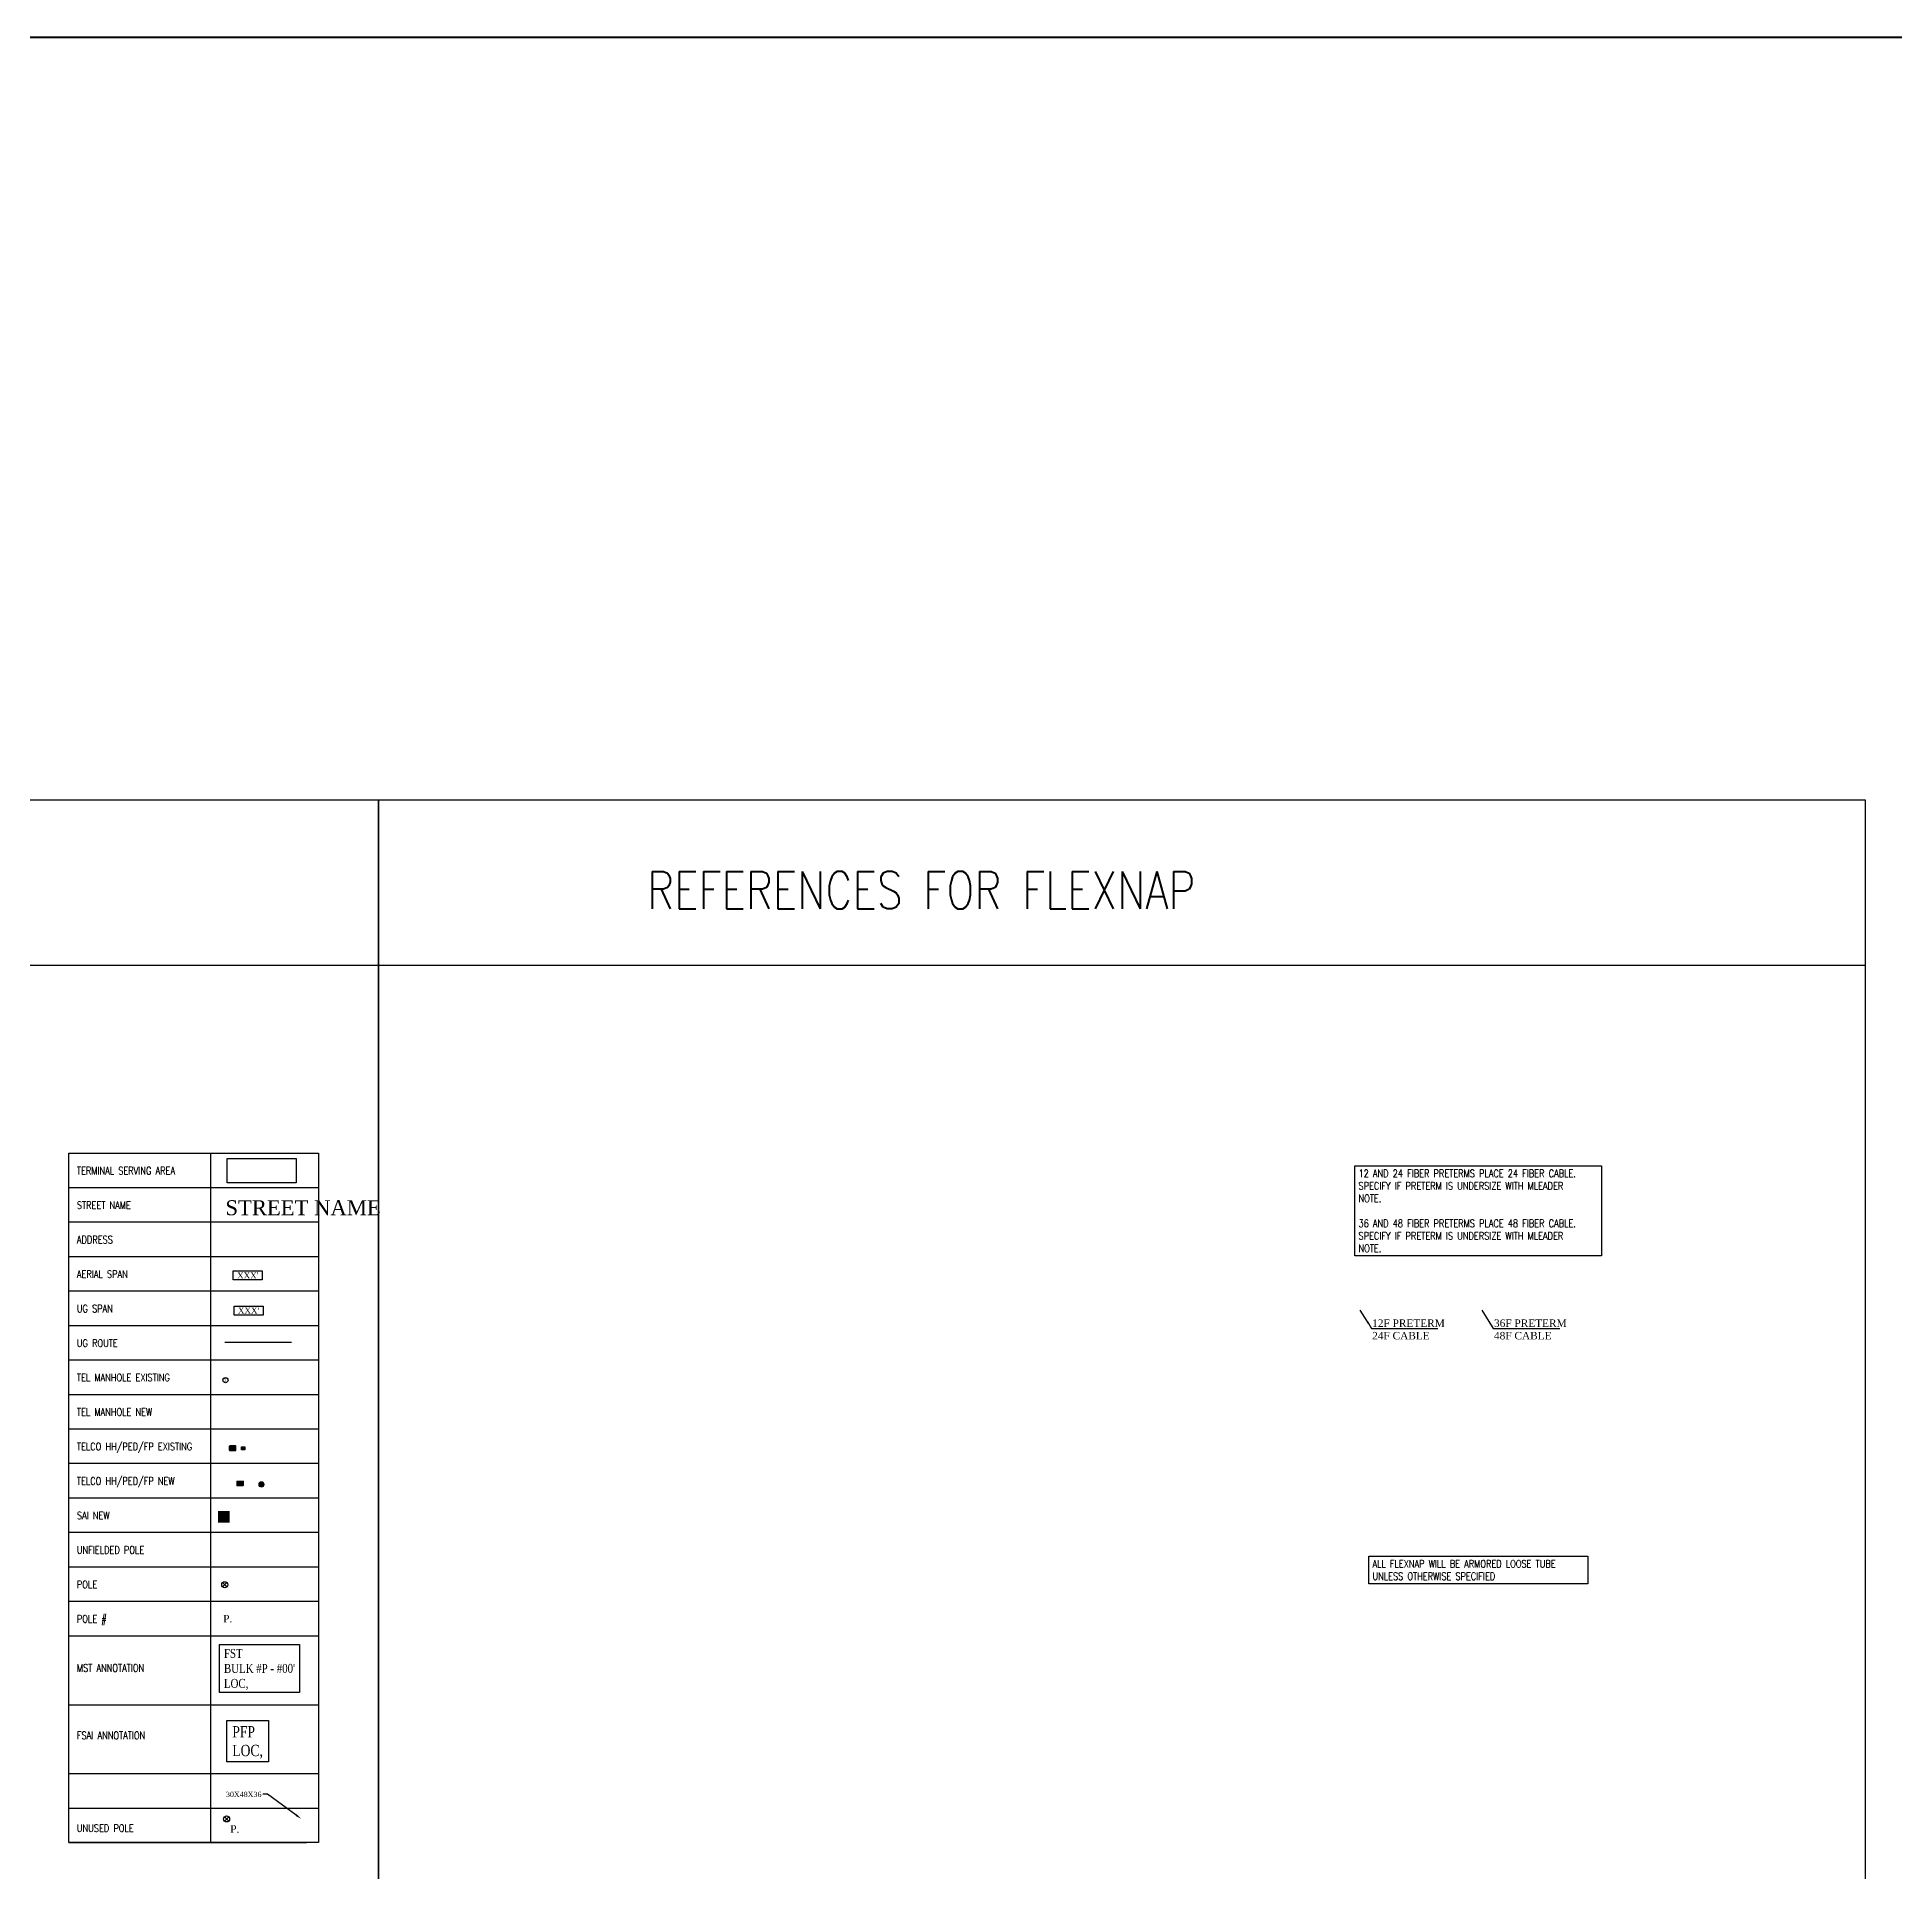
# Model space of a CAD drawing. Header units: feet. Extents: x 865220 to 2822444, y -2240498 to 975731.
# Drawn here: x 2814045 to 2815284, y 957855 to 959079 of the extents above; entities that cross this region are included whole.
import ezdxf
from ezdxf import colors
from ezdxf.entities.mleader import LeaderData, LeaderLine
from ezdxf.enums import TextEntityAlignment as Align
from ezdxf.math import Vec2, Vec3

# ---------------------------------------------------------------- set-up
doc = ezdxf.new("R2010")
doc.units = ezdxf.units.FT
doc.header["$LTSCALE"] = 0.015
doc.header["$MEASUREMENT"] = 0
doc.set_wipeout_variables(frame=1)
for name, color, linetype in [('DETAIL', 7, 'Continuous'), ('FOOTAGE', 7, 'Continuous'), ('NOTES', 7, 'Continuous'), ('pole', 30, 'Continuous'), ('PROP_TEL', 6, 'Continuous'), ('STREET NAME', 7, 'Continuous'), ('TELEPHONE STRUCT-EX', 30, 'Continuous'), ('TELEPHONE STRUCT-PROP', 6, 'Continuous'), ('TERMINAL SERVING AREAS', 1, 'Continuous'), ('TERMINALS', 7, 'Continuous'), ('UNDERGROUND', 6, 'UNDERGROUND'), ('UNUSED POLES', 255, 'Continuous')]:
    doc.layers.add(name, color=color, linetype=linetype)
doc.layers.add('RUNNING LINE (UNDERGROUND)', color=10, linetype='Continuous', lineweight=40)
doc.layers.add('WORK BOUNDARY', color=110, linetype='Continuous', lineweight=40)
doc.layers.add('TEMPLATE REFERENCE', color=2, linetype='Continuous', plot=False)
doc.styles.add('Dimensions 100', font='arial.ttf')
doc.styles.add('LINETXT', font='txt.shx', dxfattribs={"height": 0.07})
doc.styles.add('RS332', font='romans.shx', dxfattribs={"width": 0.8})
doc.styles.add('SIMPLEX', font='times.ttf', dxfattribs={"width": 0.8})
doc.styles.get("Standard").update_dxf_attribs({"font": 'times.ttf'})
doc.styles.add('Utilities', font='arial.ttf', dxfattribs={"height": 2.5})
doc.linetypes.add('UNDERGROUND', pattern='A,2.25,-0.25,["UG",LINETXT,S=2,R=0,X=0,Y=-0.1],-0.55', length=3.05)

# ---------------------------------------------------------------- blocks, each defined once
blk = doc.blocks.new('TELPED')
at = {"linetype": 'Continuous', "flags": 128}
blk.add_lwpolyline([(0.28, 0.28), (0.28, -0.28), (-0.28, -0.28), (-0.28, 0.28)], close=True, dxfattribs=at)
blk = doc.blocks.new('TELEPHONE PEDESTAL')
at = {"layer": 'TELEPHONE STRUCT-EX'}
for p, q in [((-1.1, 1.1), (1.1, -1.1)), ((1.1, 1.1), (-1.1, -1.1))]:
    blk.add_line(p, q, dxfattribs=at)
at = {"layer": 'TELEPHONE STRUCT-EX', "xscale": 4, "yscale": 4, "zscale": 4}
blk.add_blockref('TELPED', (0, 0), dxfattribs=at)
blk = doc.blocks.new('TELEPHONE MANHOLE')
at = {"layer": 'TELEPHONE STRUCT-EX'}
blk.add_circle((0, 0), 1.76, dxfattribs=at)
at = {"layer": 'TELEPHONE STRUCT-EX', "style": 'SIMPLEX'}
blk.add_text('T', height=2, dxfattribs=at).set_placement((0, 0), align=Align.MIDDLE_CENTER)
blk = doc.blocks.new('EX HH')
at = {"ltscale": 40, "true_color": 0xffffff}
h = blk.add_hatch(color=7, dxfattribs=at)
h.dxf.hatch_style = 1
h.paths.add_polyline_path([(-0.061, -0.031, 0.414214), (-0.046, -0.046), (0.046, -0.046, 0.414214), (0.061, -0.031), (0.061, 0.031, 0.414214), (0.046, 0.046), (-0.046, 0.046, 0.414214), (-0.061, 0.031)])
at = {"color": 30, "const_width": 0.005, "flags": 128}
blk.add_lwpolyline([(-0.061, 0.031), (-0.061, -0.031, 0.414214), (-0.046, -0.046), (0.046, -0.046, 0.414214), (0.061, -0.031), (0.061, 0.031, 0.414214), (0.046, 0.046), (-0.046, 0.046, 0.414214)], format="xyb", close=True, dxfattribs=at)
at = {"layer": 'RUNNING LINE (UNDERGROUND)', "color": 7, "lineweight": -3, "flags": 128}
blk.add_lwpolyline([(-0.054, 0.031), (-0.054, -0.031, 0.414214), (-0.046, -0.038), (0.046, -0.038, 0.414214), (0.054, -0.031), (0.054, 0.031, 0.414214), (0.046, 0.038), (-0.046, 0.038, 0.414214)], format="xyb", close=True, dxfattribs=at)
at = {"layer": 'TELEPHONE STRUCT-PROP', "color": 30, "style": 'Utilities'}
blk.add_text('HH', height=0.05, dxfattribs=at).set_placement((0, 0), align=Align.MIDDLE_CENTER)
blk = doc.blocks.new('PFP')
at = {"color": 6}
blk.add_wipeout([(-0.121, 0.121), (0.121, 0.121), (0.121, -0.121), (-0.121, -0.121)], dxfattribs=at)
at = {"ltscale": 40, "true_color": 0xffffff}
h = blk.add_hatch(color=7, dxfattribs=at)
h.dxf.hatch_style = 1
h.paths.add_polyline_path([(-0.121, -0.121), (0.121, -0.121), (0.121, 0.121), (-0.121, 0.121)])
at = {"layer": 'RUNNING LINE (UNDERGROUND)', "color": 6, "lineweight": 0, "const_width": 0.0181, "flags": 128}
blk.add_lwpolyline([(-0.121, 0.121), (0.121, 0.121), (0.121, -0.121), (-0.121, -0.121)], close=True, dxfattribs=at)
at = {"layer": 'RUNNING LINE (UNDERGROUND)', "color": 18, "lineweight": 0, "true_color": 0x000000, "const_width": 0.0181, "flags": 128}
for points in [[(-0.084, -0.084), (0.084, 0.084)], [(-0.084, 0.084), (0.084, -0.084)]]:
    blk.add_lwpolyline(points, dxfattribs=at)
blk = doc.blocks.new('NEW HH')
at = {"ltscale": 40, "true_color": 0xffffff}
h = blk.add_hatch(color=7, dxfattribs=at)
h.dxf.hatch_style = 1
h.paths.add_polyline_path([(-0.061, -0.031, 0.414214), (-0.046, -0.046), (0.046, -0.046, 0.414214), (0.061, -0.031), (0.061, 0.031, 0.414214), (0.046, 0.046), (-0.046, 0.046, 0.414214), (-0.061, 0.031)])
at = {"layer": 'RUNNING LINE (UNDERGROUND)', "color": 6, "lineweight": 0, "const_width": 0.005, "flags": 128}
blk.add_lwpolyline([(-0.061, 0.031), (-0.061, -0.031, 0.414214), (-0.046, -0.046), (0.046, -0.046, 0.414214), (0.061, -0.031), (0.061, 0.031, 0.414214), (0.046, 0.046), (-0.046, 0.046, 0.414214)], format="xyb", close=True, dxfattribs=at)
at = {"layer": 'TELEPHONE STRUCT-PROP', "color": 18, "true_color": 0x000000, "style": 'Utilities'}
blk.add_text('HH', height=0.05, dxfattribs=at).set_placement((0, 0), align=Align.MIDDLE_CENTER)
blk = doc.blocks.new('Proposed FlowerPot')
at = {"lineweight": 5, "ltscale": 100, "true_color": 0xffffff}
h = blk.add_hatch(color=7, dxfattribs=at)
h.dxf.hatch_style = 1
h.paths.add_polyline_path([(-0.06, 0, 0.414214), (0, -0.06, 0.414214), (0.06, 0, 0.414214), (0, 0.06, 0.414214)])
at = {"lineweight": 5, "ltscale": 100}
blk.add_circle((0, 0), 0.0604, dxfattribs=at)
at = {"layer": 'RUNNING LINE (UNDERGROUND)', "color": 6, "lineweight": 5, "const_width": 0.00907, "flags": 128}
blk.add_lwpolyline([(-0.06, 0, -0.414214), (0, 0.06, -0.414214), (0.06, 0, -0.414214), (0, -0.06, -0.414214), (-0.06, 0)], format="xyb", dxfattribs=at)
at = {"color": 18, "linetype": 'ByBlock', "lineweight": 5, "ltscale": 100, "true_color": 0x000000, "style": 'Dimensions 100'}
blk.add_text('F', height=0.0744, dxfattribs=at).set_placement((-0.029, -0.037))
blk = doc.blocks.new('JOINT USE POLE')
at = {"layer": 'TELEPHONE STRUCT-EX', "color": 0}
for p, q in [((1.4, 1.4), (-1.4, -1.4)), ((-1.4, 1.4), (1.4, -1.4))]:
    blk.add_line(p, q, dxfattribs=at)
blk.add_circle((0, 0), 2, dxfattribs=at)

msp = doc.modelspace()

# ---------------------------------------------------------------- linework, layer by layer
at = {"layer": 'TEMPLATE REFERENCE'}
msp.add_line((2812289, 958459.7), (2815264.6, 958459.7), dxfattribs=at)
at = {"layer": 'TEMPLATE REFERENCE', "ltscale": 1.5}
for p, q in [((2814160.7, 958334.4), (2814160.7, 957874.4)), ((2814066.1, 958311.4), (2814232.6, 958311.4)), ((2814066.1, 958288.4), (2814232.6, 958288.4)), ((2814066.1, 958265.4), (2814232.6, 958265.4)), ((2814066.1, 958242.4), (2814232.6, 958242.4)), ((2814066.1, 958219.4), (2814232.6, 958219.4)), ((2814066.1, 958196.4), (2814232.6, 958196.4)), ((2814066.1, 958173.4), (2814232.6, 958173.4)), ((2814066.1, 958150.4), (2814232.6, 958150.4)), ((2814066.1, 958127.4), (2814232.6, 958127.4)), ((2814066.1, 958104.4), (2814232.6, 958104.4)), ((2814066.1, 958081.4), (2814232.6, 958081.4)), ((2814066.1, 958058.4), (2814232.6, 958058.4)), ((2814066.1, 958035.4), (2814232.6, 958035.4)), ((2814066.1, 958012.4), (2814232.6, 958012.4)), ((2814066.1, 957966.4), (2814232.6, 957966.4)), ((2814066.1, 957920.4), (2814232.6, 957920.4)), ((2814066.1, 957897.4), (2814232.6, 957897.4)), ((2814066.1, 957874.4), (2814224.8, 957874.4))]:
    msp.add_line(p, q, dxfattribs=at)
at = {"layer": 'TEMPLATE REFERENCE'}
msp.add_lwpolyline([(2813280.8, 958569.9), (2814272.7, 958569.9), (2814272.7, 957631.2), (2813280.8, 957631.2)], close=True, dxfattribs=at)
at = {"layer": 'TEMPLATE REFERENCE', "ltscale": 1.5}
msp.add_lwpolyline([(2814066.1, 958334.4), (2814232.6, 958334.4), (2814232.6, 957874.4), (2814066.1, 957874.4)], close=True, dxfattribs=at)
at = {"layer": 'TERMINAL SERVING AREAS', "ltscale": 1.5, "flags": 128}
msp.add_lwpolyline([(2814171.7, 958314.4), (2814171.7, 958330.8), (2814217.8, 958330.8), (2814217.8, 958314.4)], close=True, dxfattribs=at)
at = {"layer": 'UNDERGROUND', "color": 6, "ltscale": 1.5, "flags": 128}
msp.add_lwpolyline([(2814170.2, 958208.3), (2814214.7, 958208.3)], dxfattribs=at)
at = {"layer": 'WORK BOUNDARY', "lineweight": 50}
msp.add_lwpolyline([(2810004.8, 959078.8), (2822206.5, 959078.8), (2822206.5, 955178.1), (2810004.8, 955178.1)], close=True, dxfattribs=at)

# ---------------------------------------------------------------- block references
at = {"layer": 'pole'}
msp.add_blockref('JOINT USE POLE', (2814170.1, 958046.4), dxfattribs=at)
at = {"layer": 'PROP_TEL'}
for name, p, xscale, yscale, zscale in [('NEW HH', (2814180.4, 958114), 40, 40, 40), ('Proposed FlowerPot', (2814194.6, 958113.3), 30, 30, 30)]:
    msp.add_blockref(name, p, dxfattribs=dict(at, xscale=xscale, yscale=yscale, zscale=zscale))
at = {"layer": 'TELEPHONE STRUCT-EX'}
for name, p, xscale, yscale, zscale in [('TELEPHONE MANHOLE', (2814170.6, 958182.9), 0.9768868823137693, 0.9768868823137693, 0.9768868823137693), ('EX HH', (2814175.4, 958137.5), 40, 40, 40), ('TELEPHONE PEDESTAL', (2814182.5, 958137.4), 0.9768868823137693, 0.9768868823137693, 0.9768868823137693)]:
    msp.add_blockref(name, p, dxfattribs=dict(at, xscale=xscale, yscale=yscale, zscale=zscale))
at = {"layer": 'UNUSED POLES'}
msp.add_blockref('JOINT USE POLE', (2814171.4, 957890.2), dxfattribs=at)

# ---------------------------------------------------------------- texts
at = {"layer": 'pole', "color": 30, "ltscale": 40, "insert": (2814169.1, 958026.3), "char_height": 5, "attachment_point": 1}
msp.add_mtext('P.', dxfattribs=at)
at = {"layer": 'STREET NAME', "ltscale": 40, "insert": (2814170.6, 958302.9), "char_height": 10, "attachment_point": 1}
msp.add_mtext('STREET NAME', dxfattribs=at)
at = {"layer": 'TEMPLATE REFERENCE', "style": 'RS332', "width": 0.8}
for s, height, p in [('REFERENCES FOR FLEXNAP', 25, (2814451.8, 958497.2)), ('TERMINAL SERVING AREA', 5, (2814071.5, 958320.1)), ('STREET NAME', 5, (2814071.5, 958297.1)), ('ADDRESS', 5, (2814071.5, 958274.1)), ('AERIAL SPAN', 5, (2814071.5, 958251.1)), ('UG SPAN', 5, (2814071.5, 958228.1)), ('UG ROUTE', 5, (2814071.5, 958205.1)), ('TEL MANHOLE EXISTING', 5, (2814071.5, 958182.1)), ('TEL MANHOLE NEW', 5, (2814071.5, 958159.1)), ('TELCO HH/PED/FP EXISTING', 5, (2814071.5, 958136.1)), ('TELCO HH/PED/FP NEW', 5, (2814071.5, 958113.1)), ('SAI NEW', 5, (2814071.5, 958090.1)), ('UNFIELDED POLE', 5, (2814071.5, 958067.1)), ('POLE', 5, (2814071.5, 958044.1)), ('POLE #', 5, (2814071.5, 958021.1)), ('MST ANNOTATION', 5, (2814071.5, 957988.4)), ('FSAI ANNOTATION', 5, (2814071.5, 957943.4)), ('UNUSED POLE', 5, (2814071.5, 957881.5))]:
    msp.add_text(s, height=height, dxfattribs=at).set_placement(p)
at = {"layer": 'TEMPLATE REFERENCE', "ltscale": 1.5, "char_height": 5, "attachment_point": 1, "style": 'RS332', "bg_fill": 16, "box_fill_scale": 1.5, "bg_fill_color": 256, "bg_fill_transparency": 0}
for s, insert, width in [('12 AND 24 FIBER PRETERMS PLACE 24 FIBER CABLE. SPECIFY IF PRETERM IS UNDERSIZE WITH MLEADER NOTE.\\P\\P36 AND 48 FIBER PRETERMS PLACE 48 FIBER CABLE. SPECIFY IF PRETERM IS UNDERSIZE WITH MLEADER NOTE.', (2814926.6, 958323.3), 159.669), ('ALL FLEXNAP WILL BE ARMORED LOOSE TUBE UNLESS OTHERWISE SPECIFIED', (2814935.9, 958062.9), 141.193)]:
    msp.add_mtext(s, dxfattribs=dict(at, insert=insert, width=width))
at = {"layer": 'UNUSED POLES', "color": 30, "ltscale": 40, "insert": (2814173.8, 957886), "char_height": 5, "attachment_point": 1}
msp.add_mtext('P.', dxfattribs=at)

# ---------------------------------------------------------------- next in the draw order: block references
at = {"layer": 'PROP_TEL', "xscale": 30, "yscale": 30, "zscale": 30}
msp.add_blockref('PFP', (2814169.5, 958091.8), dxfattribs=at)

# ---------------------------------------------------------------- next in the draw order: texts
at = {"layer": 'FOOTAGE', "ltscale": 40, "char_height": 4, "width": 17.345, "attachment_point": 5, "bg_fill": 19, "box_fill_scale": 1.25, "bg_fill_color": 256, "bg_fill_transparency": 0}
for insert in [(2814185.5, 958252.7), (2814186, 958229.3)]:
    msp.add_mtext("\\pxqc;XXX'", dxfattribs=dict(at, insert=insert))
at = {"layer": 'PROP_TEL', "ltscale": 0.5, "insert": (2814175.2, 957952.1), "char_height": 7.5, "attachment_point": 1, "style": 'SIMPLEX', "bg_fill": 19, "box_fill_scale": 1.5, "bg_fill_color": 256, "bg_fill_transparency": 0}
msp.add_mtext('PFP\\PLOC,', dxfattribs=at)
at = {"layer": 'TERMINALS', "ltscale": 0.5, "insert": (2814169.6, 958003.6), "char_height": 6, "attachment_point": 1, "style": 'SIMPLEX', "bg_fill": 19, "box_fill_scale": 1.5, "bg_fill_color": 256, "bg_fill_transparency": 0}
msp.add_mtext("FST\\PBULK #P - #00'\\PLOC,", dxfattribs=at)

# ---------------------------------------------------------------- next in the draw order: leaders
at = {"layer": 'DETAIL', "ltscale": 5}
ml = msp.add_multileader_mtext('Standard', dxfattribs=at)
ml.set_content('30X48X36', color=256)
ml.set_leader_properties()
ml.build(insert=Vec2(0, 0))
ml.multileader.update_dxf_attribs({"has_text_frame": 1, "text_left_attachment_type": 2, "text_right_attachment_type": 2, "dogleg_length": 3})
ctx = ml.context
ctx.base_point, ctx.char_height, ctx.landing_gap_size, ctx.plane_origin = Vec3(2814170, 957906.6), 3.5, 1.5, Vec3(2814245.3, 957923.4)
ctx.left_attachment, ctx.right_attachment, ctx.text_align_type = 2, 2, 1
notes = []
notes.append((ctx, [(0, (1, 1, 0), (2814198.6, 957906.6), (-1, 0), 3, [(0, [(2814221, 957890.4)], 0, [])])]))
ctx.mtext.insert, ctx.mtext.alignment, ctx.mtext.flow_direction = Vec3(2814182.8, 957908.3), 2, 5
ctx.mtext.has_bg_fill, ctx.mtext.bg_color, ctx.mtext.bg_scale_factor, ctx.mtext.bg_transparency, ctx.mtext.use_window_bg_color = 1, -1027028792, 1.5, 0, 1
at = {"layer": 'NOTES', "color": 32, "ltscale": 1.5}
ml = msp.add_multileader_mtext('Standard', dxfattribs=at)
ml.set_content('12F PRETERM\\P24F CABLE', color=32)
ml.set_leader_properties()
ml.build(insert=Vec2(0, 0))
ml.multileader.update_dxf_attribs({"text_left_attachment_type": 6, "text_right_attachment_type": 6, "dogleg_length": 0.36, "arrow_head_size": 0.18})
ctx = ml.context
ctx.base_point, ctx.char_height, ctx.arrow_head_size, ctx.landing_gap_size, ctx.plane_origin = Vec3(2814935.6, 958217.4), 5, 0.18, 0.09, Vec3(2814750.1, 958246.4)
ctx.left_attachment, ctx.right_attachment = 6, 6
notes.append((ctx, [(0, (1, 1, 0), (2814935.2, 958217.4), (1, 0), 0.36, [(0, [(2814927.4, 958229.8)], 0, [])])]))
ctx.mtext.insert, ctx.mtext.flow_direction = Vec3(2814935.7, 958223.4), 5
ctx.mtext.has_bg_fill, ctx.mtext.bg_color, ctx.mtext.bg_scale_factor, ctx.mtext.bg_transparency, ctx.mtext.use_window_bg_color = 1, -1027028792, 1.5, 0, 1
ml = msp.add_multileader_mtext('Standard', dxfattribs=at)
ml.set_content('36F PRETERM\\P48F CABLE', color=32)
ml.set_leader_properties()
ml.build(insert=Vec2(0, 0))
ml.multileader.update_dxf_attribs({"text_left_attachment_type": 6, "text_right_attachment_type": 6, "dogleg_length": 0.36, "arrow_head_size": 0.18})
ctx = ml.context
ctx.base_point, ctx.char_height, ctx.arrow_head_size, ctx.landing_gap_size, ctx.plane_origin = Vec3(2815016.9, 958217.4), 5, 0.18, 0.09, Vec3(2814831.4, 958246.4)
ctx.left_attachment, ctx.right_attachment = 6, 6
notes.append((ctx, [(0, (1, 1, 0), (2815016.5, 958217.4), (1, 0), 0.36, [(0, [(2815008.7, 958229.8)], 0, [])])]))
ctx.mtext.insert, ctx.mtext.flow_direction = Vec3(2815017, 958223.4), 5
ctx.mtext.has_bg_fill, ctx.mtext.bg_color, ctx.mtext.bg_scale_factor, ctx.mtext.bg_transparency, ctx.mtext.use_window_bg_color = 1, -1027028792, 1.5, 0, 1
for ctx, leaders in notes:
    for number, flags, end, landing, length, lines in leaders:
        leader = LeaderData()
        leader.index, (leader.has_last_leader_line, leader.has_dogleg_vector, leader.attachment_direction) = number, flags
        leader.last_leader_point, leader.dogleg_vector, leader.dogleg_length = Vec3(end), Vec3(landing), length
        for number, points, colour, breaks in lines:
            line = LeaderLine()
            line.index, line.vertices, line.color, line.breaks = number, Vec3.list(points), colors.encode_raw_color(colour), breaks
            leader.lines.append(line)
        ctx.leaders.append(leader)

# ---------------------------------------------------------------- next in the draw order: linework, layer by layer
at = {"layer": 'TEMPLATE REFERENCE'}
msp.add_lwpolyline([(2814272.7, 958569.9), (2815264.6, 958569.9), (2815264.6, 957631.2), (2814272.7, 957631.2)], close=True, dxfattribs=at)

doc.saveas('drawing.dxf')
